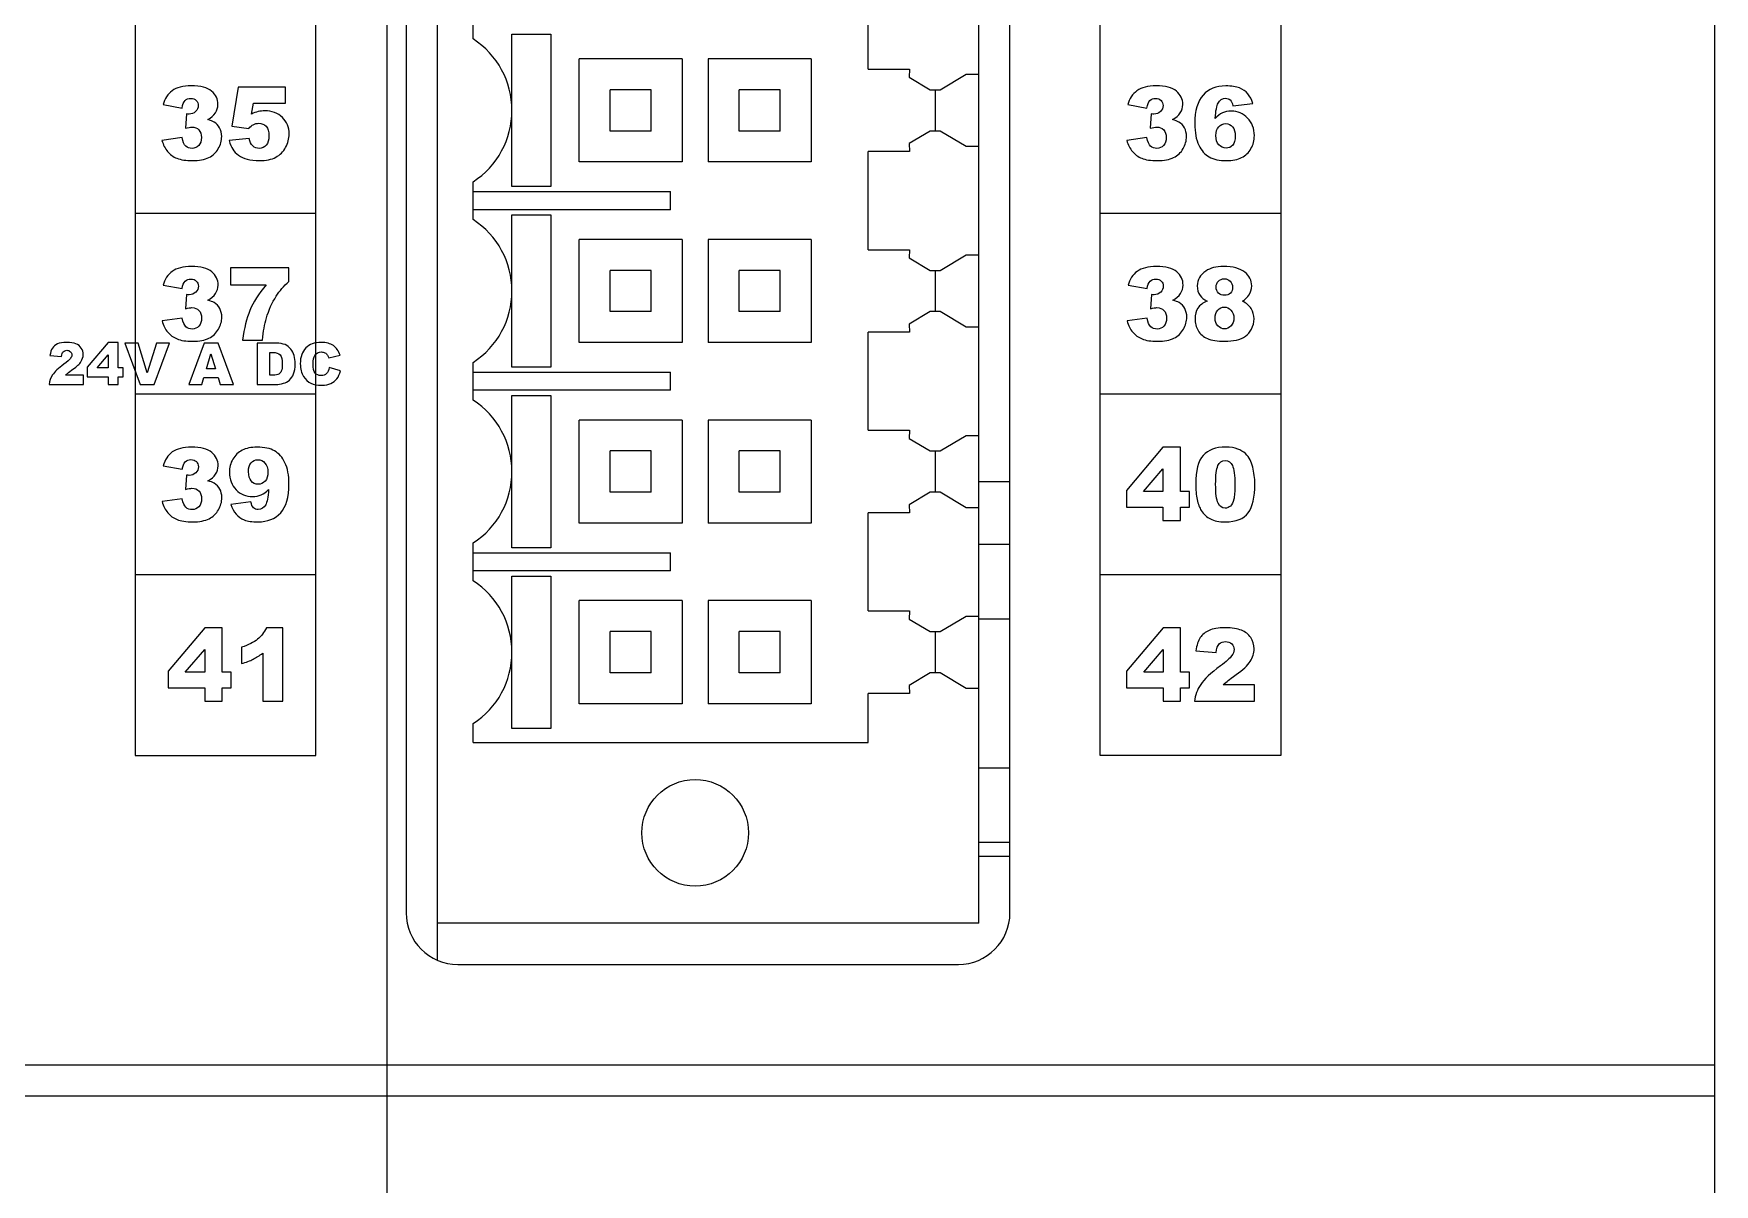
# Model space of a CAD drawing. Header units: millimetres. Extents: x 40 to 426, y -286 to 20.
# Drawn here: x 307.4 to 339.97, y -226.7 to -204.4 of the extents above; entities that cross this region are included whole.
import ezdxf

# ---------------------------------------------------------------- set-up
doc = ezdxf.new("R2010")
doc.units = ezdxf.units.MM
doc.layers.add('03___PRT_ALL_CURVES', color=7, linetype='Continuous')

# ---------------------------------------------------------------- blocks, each defined once
blk = doc.blocks.new('MOD_DIM780')
at = {"linetype": 'Continuous'}
for p, q in [((146.219, 128.861), (146.219, 48.361)), ((156.719, 48.361), (156.719, 128.861)), ((145.619, 128.161), (145.619, 48.561)), ((157.319, 48.561), (157.319, 128.161)), ((140.369, 125.111), (140.369, 51.611)), ((143.869, 51.611), (143.869, 125.111)), ((159.069, 51.611), (159.069, 125.111)), ((162.569, 125.111), (162.569, 51.611)), ((170.969, 124.511), (170.969, 38.611)), ((154.569, 64.911), (154.569, 66.811)), ((146.919, 65.494), (146.919, 66.228)), ((147.669, 65.586), (148.421, 65.586)), ((147.669, 64.115), (147.669, 65.586)), ((148.421, 65.586), (148.421, 62.636)), ((150.969, 65.111), (148.969, 65.111)), ((148.969, 63.111), (148.969, 65.111)), ((150.969, 65.111), (150.969, 63.111)), ((153.469, 65.111), (151.469, 65.111)), ((151.469, 65.111), (151.469, 63.111)), ((153.469, 65.111), (153.469, 63.111)), ((154.569, 64.911), (155.37, 64.911)), ((155.37, 64.911), (155.369, 64.753)), ((142.361, 64.561), (142.238, 63.808)), ((143.284, 64.561), (142.361, 64.561)), ((143.284, 64.25), (143.284, 64.561)), ((150.369, 64.511), (149.569, 64.511)), ((149.569, 63.711), (149.569, 64.511)), ((150.369, 63.711), (150.369, 64.511)), ((152.869, 64.511), (152.069, 64.511)), ((152.069, 63.711), (152.069, 64.511)), ((152.869, 63.711), (152.869, 64.511)), ((155.369, 64.753), (155.772, 64.511)), ((155.772, 64.511), (155.969, 64.511)), ((155.869, 64.511), (155.869, 63.711)), ((155.969, 64.511), (156.469, 64.811)), ((156.469, 64.811), (156.719, 64.811)), ((140.908, 64.222), (141.276, 64.156)), ((142.625, 64.04), (142.659, 64.25)), ((142.659, 64.25), (143.284, 64.25)), ((159.604, 64.222), (159.972, 64.156)), ((161.639, 64.198), (162.025, 64.246)), ((141.36, 64.043), (141.34, 63.765)), ((147.669, 62.636), (147.669, 64.107)), ((160.056, 64.043), (160.036, 63.765)), ((141.276, 63.582), (140.887, 63.53)), ((142.58, 63.567), (142.187, 63.524)), ((142.238, 63.808), (142.569, 63.76)), ((150.369, 63.711), (149.569, 63.711)), ((152.869, 63.711), (152.069, 63.711)), ((155.772, 63.711), (155.369, 63.468)), ((155.969, 63.711), (155.772, 63.711)), ((156.469, 63.41), (155.969, 63.711)), ((159.972, 63.582), (159.583, 63.53)), ((155.37, 63.311), (154.569, 63.311)), ((154.569, 61.411), (154.569, 63.311)), ((155.369, 63.468), (155.37, 63.311)), ((156.719, 63.41), (156.469, 63.41)), ((150.969, 63.111), (148.969, 63.111)), ((153.469, 63.111), (151.469, 63.111)), ((146.919, 61.994), (146.919, 62.728)), ((146.919, 62.536), (150.744, 62.536)), ((148.421, 62.636), (147.669, 62.636)), ((150.744, 62.186), (150.744, 62.536)), ((143.869, 62.111), (140.369, 62.111)), ((150.744, 62.186), (146.919, 62.186)), ((147.669, 62.086), (148.421, 62.086)), ((147.669, 60.615), (147.669, 62.086)), ((148.421, 62.086), (148.421, 59.136)), ((162.569, 62.111), (159.069, 62.111)), ((150.969, 61.611), (148.969, 61.611)), ((148.969, 59.611), (148.969, 61.611)), ((150.969, 61.611), (150.969, 59.611)), ((153.469, 61.611), (151.469, 61.611)), ((151.469, 61.611), (151.469, 59.611)), ((153.469, 61.611), (153.469, 59.611)), ((154.569, 61.411), (155.37, 61.411)), ((155.37, 61.411), (155.369, 61.253)), ((155.369, 61.253), (155.772, 61.011)), ((155.969, 61.011), (156.469, 61.311)), ((156.469, 61.311), (156.719, 61.311)), ((143.348, 61.061), (142.213, 61.061)), ((142.213, 61.061), (142.213, 60.732)), ((143.348, 60.798), (143.348, 61.061)), ((150.369, 61.011), (149.569, 61.011)), ((149.569, 60.211), (149.569, 61.011)), ((150.369, 60.211), (150.369, 61.011)), ((152.869, 61.011), (152.069, 61.011)), ((152.069, 60.211), (152.069, 61.011)), ((152.869, 60.211), (152.869, 61.011)), ((155.772, 61.011), (155.969, 61.011)), ((155.869, 61.011), (155.869, 60.211)), ((140.911, 60.722), (141.279, 60.656)), ((142.213, 60.732), (142.904, 60.732)), ((147.669, 59.136), (147.669, 60.607)), ((159.61, 60.722), (159.978, 60.656)), ((141.363, 60.543), (141.343, 60.265)), ((160.062, 60.543), (160.042, 60.265)), ((141.279, 60.082), (140.89, 60.03)), ((150.369, 60.211), (149.569, 60.211)), ((152.869, 60.211), (152.069, 60.211)), ((155.772, 60.211), (155.369, 59.968)), ((155.369, 59.968), (155.37, 59.811)), ((155.969, 60.211), (155.772, 60.211)), ((156.469, 59.91), (155.969, 60.211)), ((159.978, 60.082), (159.589, 60.03)), ((142.449, 59.661), (142.836, 59.661)), ((150.969, 59.611), (148.969, 59.611)), ((153.469, 59.611), (151.469, 59.611)), ((155.37, 59.811), (154.569, 59.811)), ((154.569, 57.911), (154.569, 59.811)), ((156.719, 59.91), (156.469, 59.91)), ((146.919, 58.494), (146.919, 59.228)), ((146.919, 59.036), (150.744, 59.036)), ((148.421, 59.136), (147.669, 59.136)), ((150.744, 58.686), (150.744, 59.036)), ((150.744, 58.686), (146.919, 58.686)), ((143.869, 58.611), (140.369, 58.611)), ((147.669, 58.586), (148.421, 58.586)), ((147.669, 57.115), (147.669, 58.586)), ((148.421, 58.586), (148.421, 55.636)), ((162.569, 58.611), (159.069, 58.611)), ((150.969, 58.111), (148.969, 58.111)), ((148.969, 56.111), (148.969, 58.111)), ((150.969, 58.111), (150.969, 56.111)), ((153.469, 58.111), (151.469, 58.111)), ((151.469, 58.111), (151.469, 56.111)), ((153.469, 58.111), (153.469, 56.111)), ((154.569, 57.911), (155.37, 57.911)), ((155.37, 57.911), (155.369, 57.753)), ((155.369, 57.753), (155.772, 57.511)), ((155.969, 57.511), (156.469, 57.811)), ((156.469, 57.811), (156.719, 57.811)), ((150.369, 57.511), (149.569, 57.511)), ((149.569, 56.711), (149.569, 57.511)), ((150.369, 56.711), (150.369, 57.511)), ((152.869, 57.511), (152.069, 57.511)), ((152.069, 56.711), (152.069, 57.511)), ((152.869, 56.711), (152.869, 57.511)), ((155.772, 57.511), (155.969, 57.511)), ((155.869, 57.511), (155.869, 56.711)), ((160.283, 57.585), (159.575, 56.742)), ((160.623, 57.585), (160.283, 57.585)), ((160.623, 56.724), (160.623, 57.585)), ((140.912, 57.222), (141.279, 57.156)), ((141.363, 57.043), (141.343, 56.765)), ((147.669, 55.636), (147.669, 57.107)), ((159.908, 56.724), (160.283, 57.164)), ((160.283, 57.164), (160.283, 56.724)), ((150.369, 56.711), (149.569, 56.711)), ((152.869, 56.711), (152.069, 56.711)), ((155.772, 56.711), (155.369, 56.468)), ((155.969, 56.711), (155.772, 56.711)), ((156.469, 56.41), (155.969, 56.711)), ((157.319, 56.911), (156.719, 56.911)), ((159.575, 56.742), (159.575, 56.422)), ((160.283, 56.724), (159.908, 56.724)), ((160.798, 56.724), (160.623, 56.724)), ((160.798, 56.422), (160.798, 56.724)), ((141.279, 56.582), (140.891, 56.53)), ((142.611, 56.524), (142.224, 56.475)), ((155.369, 56.468), (155.37, 56.311)), ((156.719, 56.41), (156.469, 56.41)), ((159.575, 56.422), (160.283, 56.422)), ((160.283, 56.422), (160.283, 56.161)), ((160.623, 56.422), (160.798, 56.422)), ((160.623, 56.161), (160.623, 56.422)), ((150.969, 56.111), (148.969, 56.111)), ((153.469, 56.111), (151.469, 56.111)), ((155.37, 56.311), (154.569, 56.311)), ((154.569, 54.411), (154.569, 56.311)), ((160.283, 56.161), (160.623, 56.161)), ((146.919, 54.994), (146.919, 55.728)), ((157.319, 55.697), (156.719, 55.697)), ((146.919, 55.536), (150.744, 55.536)), ((148.421, 55.636), (147.669, 55.636)), ((150.744, 55.186), (150.744, 55.536)), ((143.869, 55.111), (140.369, 55.111)), ((150.744, 55.186), (146.919, 55.186)), ((147.669, 55.086), (148.421, 55.086)), ((147.669, 53.615), (147.669, 55.086)), ((148.421, 55.086), (148.421, 52.136)), ((162.569, 55.111), (159.069, 55.111)), ((150.969, 54.611), (148.969, 54.611)), ((148.969, 52.611), (148.969, 54.611)), ((150.969, 54.611), (150.969, 52.611)), ((153.469, 54.611), (151.469, 54.611)), ((151.469, 54.611), (151.469, 52.611)), ((153.469, 54.611), (153.469, 52.611)), ((154.569, 54.411), (155.37, 54.411)), ((155.37, 54.411), (155.369, 54.253)), ((141.715, 54.085), (141.006, 53.242)), ((142.054, 54.085), (141.715, 54.085)), ((142.054, 53.224), (142.054, 54.085)), ((143.232, 54.085), (142.91, 54.085)), ((143.232, 52.661), (143.232, 54.085)), ((155.369, 54.253), (155.772, 54.011)), ((155.969, 54.011), (156.469, 54.311)), ((156.469, 54.311), (156.719, 54.311)), ((157.319, 54.254), (156.719, 54.254)), ((160.286, 54.085), (159.578, 53.242)), ((160.625, 54.085), (160.286, 54.085)), ((160.625, 53.224), (160.625, 54.085)), ((150.369, 54.011), (149.569, 54.011)), ((149.569, 53.211), (149.569, 54.011)), ((150.369, 53.211), (150.369, 54.011)), ((152.869, 54.011), (152.069, 54.011)), ((152.069, 53.211), (152.069, 54.011)), ((152.869, 53.211), (152.869, 54.011)), ((155.772, 54.011), (155.969, 54.011)), ((155.869, 54.011), (155.869, 53.211)), ((141.339, 53.224), (141.715, 53.664)), ((141.715, 53.664), (141.715, 53.224)), ((142.43, 53.709), (142.43, 53.39)), ((142.839, 53.594), (142.839, 52.661)), ((147.669, 52.136), (147.669, 53.607)), ((159.911, 53.224), (160.286, 53.664)), ((160.286, 53.664), (160.286, 53.224)), ((160.922, 53.638), (161.312, 53.606)), ((141.006, 53.242), (141.006, 52.922)), ((141.715, 53.224), (141.339, 53.224)), ((142.23, 53.224), (142.054, 53.224)), ((142.23, 52.922), (142.23, 53.224)), ((150.369, 53.211), (149.569, 53.211)), ((152.869, 53.211), (152.069, 53.211)), ((155.772, 53.211), (155.369, 52.968)), ((155.969, 53.211), (155.772, 53.211)), ((156.469, 52.91), (155.969, 53.211)), ((159.578, 53.242), (159.578, 52.922)), ((160.286, 53.224), (159.911, 53.224)), ((160.801, 53.224), (160.625, 53.224)), ((160.801, 52.922), (160.801, 53.224)), ((141.006, 52.922), (141.715, 52.922)), ((141.715, 52.922), (141.715, 52.661)), ((142.054, 52.922), (142.23, 52.922)), ((142.054, 52.661), (142.054, 52.922)), ((155.37, 52.811), (154.569, 52.811)), ((154.569, 51.861), (154.569, 52.811)), ((155.369, 52.968), (155.37, 52.811)), ((156.719, 52.91), (156.469, 52.91)), ((159.578, 52.922), (160.286, 52.922)), ((160.286, 52.922), (160.286, 52.661)), ((160.625, 52.922), (160.801, 52.922)), ((160.625, 52.661), (160.625, 52.922)), ((162.061, 52.978), (161.453, 52.978)), ((162.061, 52.661), (162.061, 52.978)), ((141.715, 52.661), (142.054, 52.661)), ((142.839, 52.661), (143.232, 52.661)), ((150.969, 52.611), (148.969, 52.611)), ((153.469, 52.611), (151.469, 52.611)), ((160.286, 52.661), (160.625, 52.661)), ((160.894, 52.661), (162.061, 52.661)), ((146.919, 51.861), (146.919, 52.228)), ((148.421, 52.136), (147.669, 52.136)), ((146.919, 51.861), (154.569, 51.861)), ((140.369, 51.611), (143.869, 51.611)), ((162.569, 51.611), (159.069, 51.611)), ((157.319, 51.367), (156.719, 51.367)), ((157.319, 49.924), (156.719, 49.924)), ((157.319, 49.654), (156.719, 49.654)), ((156.719, 48.361), (146.219, 48.361)), ((146.219, 48.361), (146.219, 47.645)), ((146.619, 47.561), (156.319, 47.561)), ((170.969, 45.611), (105.469, 45.611)), ((170.969, 45.011), (105.469, 45.011))]:
    blk.add_line(p, q, dxfattribs=at)
blk.add_circle((151.219, 50.111), 1.033, dxfattribs=at)
for centre, radius, start, end in [((146.019, 64.111), 1.65, 303.0557, 56.9443), ((146.019, 60.611), 1.65, 303.0557, 56.9443), ((161.485, 60.708), 1.071, 270.0061, 282.0044), ((146.019, 57.111), 1.65, 303.0557, 56.9443), ((146.019, 53.611), 1.65, 303.0557, 56.9443), ((146.619, 48.561), 1, 180, 270), ((156.319, 48.561), 1, 270, 360)]:
    blk.add_arc(centre, radius, start, end, dxfattribs=at)
for points in [[(141.084, 64.491), (140.997, 64.428), (140.939, 64.338), (140.908, 64.222)], [(141.454, 64.585), (141.294, 64.585), (141.171, 64.553), (141.084, 64.491)], [(141.849, 64.482), (141.768, 64.55), (141.636, 64.585), (141.454, 64.585)], [(159.78, 64.491), (159.693, 64.428), (159.635, 64.338), (159.604, 64.222)], [(160.15, 64.585), (159.99, 64.585), (159.867, 64.553), (159.78, 64.491)], [(160.546, 64.482), (160.464, 64.55), (160.332, 64.585), (160.15, 64.585)], [(161.503, 64.585), (161.314, 64.585), (161.167, 64.525), (161.061, 64.408)], [(161.767, 64.545), (161.702, 64.571), (161.614, 64.585), (161.503, 64.585)], [(161.928, 64.432), (161.885, 64.482), (161.832, 64.52), (161.767, 64.545)], [(141.276, 64.156), (141.286, 64.225), (141.306, 64.273), (141.334, 64.301)], [(141.334, 64.301), (141.363, 64.329), (141.4, 64.343), (141.446, 64.343)], [(141.446, 64.343), (141.49, 64.343), (141.525, 64.33), (141.551, 64.304)], [(141.589, 64.203), (141.589, 64.158), (141.572, 64.119), (141.538, 64.087)], [(141.551, 64.304), (141.576, 64.279), (141.589, 64.245), (141.589, 64.203)], [(141.972, 64.225), (141.972, 64.329), (141.931, 64.414), (141.849, 64.482)], [(141.922, 64.061), (141.955, 64.11), (141.972, 64.164), (141.972, 64.225)], [(159.972, 64.156), (159.982, 64.225), (160.002, 64.273), (160.03, 64.301)], [(160.03, 64.301), (160.059, 64.329), (160.096, 64.343), (160.142, 64.343)], [(160.142, 64.343), (160.186, 64.343), (160.221, 64.33), (160.247, 64.304)], [(160.285, 64.203), (160.285, 64.158), (160.268, 64.119), (160.234, 64.087)], [(160.247, 64.304), (160.272, 64.279), (160.285, 64.245), (160.285, 64.203)], [(160.668, 64.225), (160.668, 64.329), (160.627, 64.414), (160.546, 64.482)], [(160.619, 64.061), (160.651, 64.11), (160.668, 64.164), (160.668, 64.225)], [(161.061, 64.408), (160.954, 64.29), (160.901, 64.105), (160.901, 63.853)], [(161.296, 63.956), (161.307, 64.106), (161.326, 64.204), (161.352, 64.251)], [(161.352, 64.251), (161.386, 64.313), (161.436, 64.346), (161.499, 64.346)], [(161.499, 64.346), (161.534, 64.346), (161.563, 64.334), (161.587, 64.312)], [(161.587, 64.312), (161.611, 64.289), (161.628, 64.251), (161.639, 64.198)], [(162.025, 64.246), (162.002, 64.32), (161.97, 64.383), (161.928, 64.432)], [(141.411, 64.038), (141.398, 64.038), (141.381, 64.039), (141.36, 64.043)], [(141.538, 64.087), (141.503, 64.055), (141.461, 64.038), (141.411, 64.038)], [(141.773, 63.932), (141.839, 63.969), (141.889, 64.012), (141.922, 64.061)], [(141.897, 63.885), (141.868, 63.903), (141.826, 63.919), (141.773, 63.932)], [(142.005, 63.772), (141.979, 63.819), (141.943, 63.857), (141.897, 63.885)], [(142.753, 64.086), (142.711, 64.076), (142.668, 64.06), (142.625, 64.04)], [(142.655, 63.833), (142.689, 63.851), (142.726, 63.861), (142.764, 63.861)], [(142.879, 64.101), (142.837, 64.101), (142.795, 64.096), (142.753, 64.086)], [(142.764, 63.861), (142.823, 63.861), (142.87, 63.841), (142.906, 63.802)], [(143.22, 63.974), (143.132, 64.058), (143.019, 64.101), (142.879, 64.101)], [(143.351, 63.654), (143.351, 63.782), (143.307, 63.889), (143.22, 63.974)], [(160.107, 64.038), (160.094, 64.038), (160.077, 64.039), (160.056, 64.043)], [(160.234, 64.087), (160.199, 64.055), (160.157, 64.038), (160.107, 64.038)], [(160.469, 63.932), (160.536, 63.969), (160.585, 64.012), (160.619, 64.061)], [(160.593, 63.885), (160.564, 63.903), (160.522, 63.919), (160.469, 63.932)], [(160.701, 63.772), (160.675, 63.819), (160.639, 63.857), (160.593, 63.885)], [(160.901, 63.853), (160.901, 63.68), (160.926, 63.542), (160.977, 63.437)], [(161.439, 64.06), (161.389, 64.037), (161.342, 64.003), (161.296, 63.956)], [(161.364, 63.794), (161.4, 63.834), (161.446, 63.854), (161.5, 63.854)], [(161.609, 64.095), (161.544, 64.095), (161.488, 64.083), (161.439, 64.06)], [(161.5, 63.854), (161.553, 63.854), (161.597, 63.833), (161.632, 63.792)], [(161.925, 63.961), (161.839, 64.05), (161.733, 64.095), (161.609, 64.095)], [(162.055, 63.622), (162.055, 63.759), (162.011, 63.871), (161.925, 63.961)], [(140.887, 63.53), (140.912, 63.442), (140.948, 63.37), (140.996, 63.313)], [(141.347, 63.419), (141.314, 63.449), (141.291, 63.504), (141.276, 63.582)], [(141.34, 63.765), (141.393, 63.78), (141.435, 63.788), (141.466, 63.788)], [(141.466, 63.788), (141.523, 63.788), (141.568, 63.77), (141.601, 63.734)], [(141.652, 63.584), (141.652, 63.52), (141.634, 63.469), (141.6, 63.431)], [(141.601, 63.734), (141.635, 63.698), (141.652, 63.649), (141.652, 63.584)], [(141.979, 63.37), (142.022, 63.444), (142.044, 63.523), (142.044, 63.605)], [(142.044, 63.605), (142.044, 63.67), (142.03, 63.725), (142.005, 63.772)], [(142.187, 63.524), (142.206, 63.458), (142.23, 63.403), (142.259, 63.359)], [(142.569, 63.76), (142.6, 63.795), (142.628, 63.82), (142.655, 63.833)], [(142.647, 63.422), (142.612, 63.455), (142.59, 63.504), (142.58, 63.567)], [(142.906, 63.802), (142.941, 63.763), (142.96, 63.702), (142.96, 63.619)], [(142.96, 63.619), (142.96, 63.537), (142.941, 63.476), (142.906, 63.435)], [(143.284, 63.394), (143.328, 63.477), (143.351, 63.564), (143.351, 63.654)], [(159.583, 63.53), (159.608, 63.442), (159.645, 63.37), (159.692, 63.313)], [(160.043, 63.419), (160.01, 63.449), (159.987, 63.504), (159.972, 63.582)], [(160.036, 63.765), (160.09, 63.78), (160.132, 63.788), (160.162, 63.788)], [(160.162, 63.788), (160.22, 63.788), (160.264, 63.77), (160.298, 63.734)], [(160.348, 63.584), (160.348, 63.52), (160.33, 63.469), (160.296, 63.431)], [(160.298, 63.734), (160.331, 63.698), (160.348, 63.649), (160.348, 63.584)], [(160.676, 63.37), (160.718, 63.444), (160.74, 63.523), (160.74, 63.605)], [(160.74, 63.605), (160.74, 63.67), (160.727, 63.725), (160.701, 63.772)], [(161.309, 63.622), (161.309, 63.696), (161.327, 63.754), (161.364, 63.794)], [(161.366, 63.443), (161.328, 63.486), (161.309, 63.546), (161.309, 63.622)], [(161.632, 63.792), (161.668, 63.75), (161.686, 63.69), (161.686, 63.611)], [(161.686, 63.611), (161.686, 63.534), (161.669, 63.476), (161.635, 63.437)], [(161.989, 63.369), (162.033, 63.445), (162.055, 63.529), (162.055, 63.622)], [(140.996, 63.313), (141.044, 63.255), (141.104, 63.211), (141.178, 63.182)], [(141.47, 63.374), (141.42, 63.374), (141.379, 63.388), (141.347, 63.419)], [(141.6, 63.431), (141.565, 63.393), (141.521, 63.374), (141.47, 63.374)], [(141.479, 63.137), (141.609, 63.137), (141.715, 63.158), (141.795, 63.197)], [(141.795, 63.197), (141.876, 63.237), (141.937, 63.295), (141.979, 63.37)], [(142.259, 63.359), (142.287, 63.315), (142.325, 63.275), (142.37, 63.241)], [(142.37, 63.241), (142.416, 63.207), (142.473, 63.18), (142.539, 63.163)], [(142.772, 63.374), (142.724, 63.374), (142.682, 63.39), (142.647, 63.422)], [(142.906, 63.435), (142.871, 63.394), (142.826, 63.374), (142.772, 63.374)], [(142.776, 63.137), (142.904, 63.137), (143.01, 63.159), (143.092, 63.203)], [(143.092, 63.203), (143.174, 63.247), (143.238, 63.31), (143.284, 63.394)], [(159.692, 63.313), (159.74, 63.255), (159.8, 63.211), (159.874, 63.182)], [(160.166, 63.374), (160.116, 63.374), (160.075, 63.388), (160.043, 63.419)], [(160.296, 63.431), (160.262, 63.393), (160.218, 63.374), (160.166, 63.374)], [(160.176, 63.137), (160.305, 63.137), (160.411, 63.158), (160.491, 63.197)], [(160.491, 63.197), (160.572, 63.237), (160.633, 63.295), (160.676, 63.37)], [(160.977, 63.437), (161.027, 63.332), (161.095, 63.256), (161.18, 63.208)], [(161.18, 63.208), (161.264, 63.161), (161.377, 63.137), (161.517, 63.137)], [(161.507, 63.379), (161.451, 63.379), (161.405, 63.4), (161.366, 63.443)], [(161.635, 63.437), (161.6, 63.398), (161.557, 63.379), (161.507, 63.379)], [(161.517, 63.137), (161.634, 63.137), (161.73, 63.157), (161.807, 63.195)], [(161.807, 63.195), (161.885, 63.234), (161.945, 63.292), (161.989, 63.369)], [(141.178, 63.182), (141.251, 63.152), (141.351, 63.137), (141.479, 63.137)], [(142.539, 63.163), (142.604, 63.146), (142.684, 63.137), (142.776, 63.137)], [(159.874, 63.182), (159.947, 63.152), (160.048, 63.137), (160.176, 63.137)], [(141.087, 60.991), (141, 60.928), (140.942, 60.838), (140.911, 60.722)], [(141.456, 61.085), (141.297, 61.085), (141.174, 61.053), (141.087, 60.991)], [(141.852, 60.982), (141.771, 61.05), (141.639, 61.085), (141.456, 61.085)], [(141.975, 60.725), (141.975, 60.829), (141.934, 60.914), (141.852, 60.982)], [(159.786, 60.991), (159.699, 60.928), (159.641, 60.838), (159.61, 60.722)], [(160.156, 61.085), (159.996, 61.085), (159.873, 61.053), (159.786, 60.991)], [(160.551, 60.982), (160.47, 61.05), (160.338, 61.085), (160.156, 61.085)], [(160.674, 60.725), (160.674, 60.829), (160.633, 60.914), (160.551, 60.982)], [(161.113, 60.998), (161.003, 60.924), (160.948, 60.828), (160.948, 60.711)], [(161.454, 61.085), (161.313, 61.085), (161.199, 61.056), (161.113, 60.998)], [(161.869, 60.977), (161.779, 61.048), (161.641, 61.085), (161.454, 61.085)], [(162.003, 60.708), (162.003, 60.816), (161.959, 60.906), (161.869, 60.977)], [(141.279, 60.656), (141.288, 60.725), (141.308, 60.773), (141.337, 60.801)], [(141.337, 60.801), (141.366, 60.829), (141.403, 60.843), (141.449, 60.843)], [(141.541, 60.587), (141.506, 60.555), (141.464, 60.538), (141.414, 60.538)], [(141.449, 60.843), (141.493, 60.843), (141.528, 60.83), (141.553, 60.804)], [(141.592, 60.703), (141.592, 60.658), (141.575, 60.619), (141.541, 60.587)], [(141.553, 60.804), (141.579, 60.779), (141.592, 60.745), (141.592, 60.703)], [(141.925, 60.561), (141.958, 60.61), (141.975, 60.664), (141.975, 60.725)], [(142.904, 60.732), (142.762, 60.556), (142.658, 60.39), (142.592, 60.236)], [(143.101, 60.509), (143.167, 60.612), (143.249, 60.708), (143.348, 60.798)], [(159.978, 60.656), (159.987, 60.725), (160.007, 60.773), (160.036, 60.801)], [(160.036, 60.801), (160.065, 60.829), (160.102, 60.843), (160.148, 60.843)], [(160.24, 60.587), (160.205, 60.555), (160.163, 60.538), (160.113, 60.538)], [(160.148, 60.843), (160.192, 60.843), (160.227, 60.83), (160.252, 60.804)], [(160.291, 60.703), (160.291, 60.658), (160.274, 60.619), (160.24, 60.587)], [(160.252, 60.804), (160.278, 60.779), (160.291, 60.745), (160.291, 60.703)], [(160.624, 60.561), (160.657, 60.61), (160.674, 60.664), (160.674, 60.725)], [(160.948, 60.711), (160.948, 60.64), (160.967, 60.577), (161.005, 60.522)], [(161.314, 60.688), (161.314, 60.735), (161.328, 60.773), (161.358, 60.803)], [(161.359, 60.571), (161.328, 60.6), (161.314, 60.64), (161.314, 60.688)], [(161.358, 60.803), (161.387, 60.832), (161.426, 60.848), (161.473, 60.848)], [(161.473, 60.848), (161.519, 60.848), (161.557, 60.832), (161.588, 60.802)], [(161.588, 60.802), (161.618, 60.771), (161.633, 60.732), (161.633, 60.684)], [(161.633, 60.684), (161.633, 60.638), (161.619, 60.599), (161.59, 60.571)], [(161.95, 60.532), (161.985, 60.586), (162.003, 60.645), (162.003, 60.708)], [(141.343, 60.265), (141.396, 60.28), (141.438, 60.288), (141.469, 60.288)], [(141.414, 60.538), (141.401, 60.538), (141.384, 60.539), (141.363, 60.543)], [(141.469, 60.288), (141.526, 60.288), (141.571, 60.27), (141.604, 60.234)], [(141.775, 60.432), (141.842, 60.469), (141.892, 60.512), (141.925, 60.561)], [(141.899, 60.385), (141.871, 60.403), (141.829, 60.419), (141.775, 60.432)], [(142.007, 60.272), (141.982, 60.319), (141.945, 60.357), (141.899, 60.385)], [(142.047, 60.105), (142.047, 60.17), (142.033, 60.225), (142.007, 60.272)], [(142.91, 60.088), (142.957, 60.242), (143.021, 60.383), (143.101, 60.509)], [(160.042, 60.265), (160.095, 60.28), (160.137, 60.288), (160.168, 60.288)], [(160.113, 60.538), (160.1, 60.538), (160.083, 60.539), (160.062, 60.543)], [(160.168, 60.288), (160.225, 60.288), (160.27, 60.27), (160.303, 60.234)], [(160.474, 60.432), (160.541, 60.469), (160.591, 60.512), (160.624, 60.561)], [(160.598, 60.385), (160.57, 60.403), (160.528, 60.419), (160.474, 60.432)], [(160.707, 60.272), (160.681, 60.319), (160.644, 60.357), (160.598, 60.385)], [(160.746, 60.105), (160.746, 60.17), (160.732, 60.225), (160.707, 60.272)], [(160.962, 60.28), (160.924, 60.223), (160.905, 60.154), (160.905, 60.072)], [(161.139, 60.413), (161.059, 60.382), (161.001, 60.338), (160.962, 60.28)], [(161.005, 60.522), (161.033, 60.482), (161.078, 60.446), (161.139, 60.413)], [(161.346, 60.24), (161.383, 60.279), (161.425, 60.298), (161.473, 60.298)], [(161.48, 60.527), (161.429, 60.527), (161.389, 60.541), (161.359, 60.571)], [(161.473, 60.298), (161.522, 60.298), (161.565, 60.278), (161.602, 60.238)], [(161.59, 60.571), (161.561, 60.541), (161.524, 60.527), (161.48, 60.527)], [(161.824, 60.413), (161.881, 60.451), (161.923, 60.491), (161.95, 60.532)], [(161.993, 60.269), (161.956, 60.328), (161.899, 60.377), (161.824, 60.413)], [(162.049, 60.07), (162.049, 60.143), (162.03, 60.209), (161.993, 60.269)], [(140.89, 60.03), (140.915, 59.942), (140.951, 59.87), (140.999, 59.813)], [(141.35, 59.919), (141.317, 59.949), (141.294, 60.004), (141.279, 60.082)], [(141.603, 59.931), (141.568, 59.893), (141.524, 59.874), (141.473, 59.874)], [(141.655, 60.084), (141.655, 60.02), (141.637, 59.969), (141.603, 59.931)], [(141.604, 60.234), (141.638, 60.198), (141.655, 60.149), (141.655, 60.084)], [(141.982, 59.87), (142.025, 59.944), (142.047, 60.023), (142.047, 60.105)], [(142.592, 60.236), (142.527, 60.081), (142.479, 59.889), (142.449, 59.661)], [(142.836, 59.661), (142.849, 59.825), (142.874, 59.967), (142.91, 60.088)], [(159.589, 60.03), (159.614, 59.942), (159.65, 59.87), (159.698, 59.813)], [(160.049, 59.919), (160.016, 59.949), (159.993, 60.004), (159.978, 60.082)], [(160.302, 59.931), (160.267, 59.893), (160.223, 59.874), (160.172, 59.874)], [(160.354, 60.084), (160.354, 60.02), (160.336, 59.969), (160.302, 59.931)], [(160.303, 60.234), (160.337, 60.198), (160.354, 60.149), (160.354, 60.084)], [(160.681, 59.87), (160.724, 59.944), (160.746, 60.023), (160.746, 60.105)], [(160.905, 60.072), (160.905, 59.988), (160.925, 59.912), (160.966, 59.844)], [(161.293, 60.086), (161.293, 60.151), (161.31, 60.202), (161.346, 60.24)], [(161.349, 59.934), (161.311, 59.973), (161.293, 60.024), (161.293, 60.086)], [(161.478, 59.876), (161.429, 59.876), (161.386, 59.895), (161.349, 59.934)], [(161.603, 59.935), (161.566, 59.895), (161.524, 59.876), (161.478, 59.876)], [(161.602, 60.238), (161.64, 60.198), (161.659, 60.148), (161.659, 60.087)], [(161.659, 60.087), (161.659, 60.025), (161.64, 59.975), (161.603, 59.935)], [(162.001, 59.874), (162.033, 59.935), (162.049, 60), (162.049, 60.07)], [(140.999, 59.813), (141.047, 59.755), (141.107, 59.711), (141.18, 59.682)], [(141.18, 59.682), (141.254, 59.652), (141.354, 59.637), (141.482, 59.637)], [(141.473, 59.874), (141.423, 59.874), (141.382, 59.888), (141.35, 59.919)], [(141.482, 59.637), (141.612, 59.637), (141.718, 59.658), (141.798, 59.697)], [(141.798, 59.697), (141.879, 59.737), (141.94, 59.795), (141.982, 59.87)], [(159.698, 59.813), (159.746, 59.755), (159.806, 59.711), (159.88, 59.682)], [(159.88, 59.682), (159.953, 59.652), (160.053, 59.637), (160.181, 59.637)], [(160.172, 59.874), (160.122, 59.874), (160.081, 59.888), (160.049, 59.919)], [(160.181, 59.637), (160.311, 59.637), (160.417, 59.658), (160.497, 59.697)], [(160.497, 59.697), (160.578, 59.737), (160.639, 59.795), (160.681, 59.87)], [(160.966, 59.844), (161.006, 59.775), (161.067, 59.724), (161.145, 59.689)], [(161.145, 59.689), (161.223, 59.655), (161.336, 59.637), (161.485, 59.637)], [(161.707, 59.66), (161.777, 59.675), (161.835, 59.7), (161.882, 59.733)], [(161.882, 59.733), (161.929, 59.766), (161.968, 59.813), (162.001, 59.874)], [(141.088, 57.491), (141, 57.428), (140.942, 57.338), (140.912, 57.222)], [(141.457, 57.585), (141.297, 57.585), (141.174, 57.553), (141.088, 57.491)], [(141.338, 57.301), (141.366, 57.329), (141.403, 57.343), (141.449, 57.343)], [(141.449, 57.343), (141.493, 57.343), (141.529, 57.33), (141.554, 57.304)], [(141.853, 57.482), (141.771, 57.55), (141.639, 57.585), (141.457, 57.585)], [(141.976, 57.225), (141.976, 57.329), (141.934, 57.414), (141.853, 57.482)], [(142.26, 57.353), (142.216, 57.276), (142.194, 57.191), (142.194, 57.098)], [(142.441, 57.526), (142.364, 57.486), (142.304, 57.429), (142.26, 57.353)], [(142.732, 57.585), (142.615, 57.585), (142.518, 57.565), (142.441, 57.526)], [(142.615, 57.284), (142.649, 57.322), (142.692, 57.342), (142.743, 57.342)], [(143.069, 57.512), (142.984, 57.56), (142.871, 57.585), (142.732, 57.585)], [(142.743, 57.342), (142.798, 57.342), (142.845, 57.32), (142.883, 57.277)], [(143.271, 57.283), (143.221, 57.388), (143.153, 57.464), (143.069, 57.512)], [(161.063, 57.425), (160.967, 57.318), (160.92, 57.132), (160.92, 56.866)], [(161.501, 57.585), (161.304, 57.585), (161.158, 57.531), (161.063, 57.425)], [(161.348, 57.227), (161.377, 57.292), (161.423, 57.326), (161.488, 57.326)], [(161.488, 57.326), (161.551, 57.326), (161.598, 57.293), (161.629, 57.229)], [(161.733, 57.549), (161.672, 57.572), (161.595, 57.585), (161.501, 57.585)], [(161.881, 57.459), (161.843, 57.496), (161.793, 57.526), (161.733, 57.549)], [(161.971, 57.341), (161.949, 57.382), (161.919, 57.421), (161.881, 57.459)], [(162.024, 57.198), (162.011, 57.252), (161.993, 57.3), (161.971, 57.341)], [(141.279, 57.156), (141.289, 57.225), (141.309, 57.273), (141.338, 57.301)], [(141.414, 57.038), (141.402, 57.038), (141.384, 57.039), (141.363, 57.043)], [(141.541, 57.087), (141.507, 57.055), (141.465, 57.038), (141.414, 57.038)], [(141.593, 57.203), (141.593, 57.158), (141.575, 57.119), (141.541, 57.087)], [(141.554, 57.304), (141.579, 57.279), (141.593, 57.245), (141.593, 57.203)], [(141.776, 56.932), (141.843, 56.969), (141.892, 57.012), (141.926, 57.061)], [(141.926, 57.061), (141.958, 57.11), (141.976, 57.164), (141.976, 57.225)], [(142.194, 57.098), (142.194, 56.962), (142.237, 56.849), (142.323, 56.76)], [(142.564, 57.109), (142.564, 57.186), (142.58, 57.245), (142.615, 57.284)], [(142.616, 56.929), (142.581, 56.971), (142.564, 57.031), (142.564, 57.109)], [(142.883, 57.277), (142.921, 57.234), (142.94, 57.175), (142.94, 57.099)], [(142.94, 57.099), (142.94, 57.025), (142.922, 56.968), (142.886, 56.928)], [(143.348, 56.868), (143.348, 57.04), (143.322, 57.178), (143.271, 57.283)], [(161.305, 56.865), (161.305, 57.041), (161.32, 57.162), (161.348, 57.227)], [(161.629, 57.229), (161.661, 57.165), (161.677, 57.04), (161.677, 56.855)], [(162.064, 56.871), (162.064, 56.984), (162.05, 57.093), (162.024, 57.198)], [(141.343, 56.765), (141.397, 56.78), (141.439, 56.788), (141.469, 56.788)], [(141.469, 56.788), (141.527, 56.788), (141.572, 56.77), (141.605, 56.734)], [(141.605, 56.734), (141.638, 56.698), (141.656, 56.649), (141.656, 56.584)], [(141.9, 56.885), (141.871, 56.903), (141.829, 56.919), (141.776, 56.932)], [(142.008, 56.772), (141.982, 56.819), (141.946, 56.857), (141.9, 56.885)], [(142.047, 56.605), (142.047, 56.67), (142.034, 56.725), (142.008, 56.772)], [(142.323, 56.76), (142.409, 56.671), (142.515, 56.627), (142.641, 56.627)], [(142.749, 56.867), (142.696, 56.867), (142.652, 56.887), (142.616, 56.929)], [(142.886, 56.928), (142.849, 56.887), (142.803, 56.867), (142.749, 56.867)], [(142.811, 56.66), (142.86, 56.682), (142.908, 56.717), (142.954, 56.765)], [(142.954, 56.765), (142.941, 56.614), (142.922, 56.516), (142.897, 56.47)], [(143.188, 56.313), (143.294, 56.43), (143.348, 56.615), (143.348, 56.868)], [(160.92, 56.866), (160.92, 56.758), (160.928, 56.659), (160.947, 56.569)], [(161.352, 56.5), (161.321, 56.565), (161.305, 56.687), (161.305, 56.865)], [(161.677, 56.855), (161.677, 56.728), (161.669, 56.634), (161.656, 56.575)], [(161.935, 56.313), (162.021, 56.431), (162.064, 56.617), (162.064, 56.871)], [(140.891, 56.53), (140.915, 56.442), (140.952, 56.37), (141, 56.313)], [(141.35, 56.419), (141.318, 56.449), (141.295, 56.504), (141.279, 56.582)], [(141.473, 56.374), (141.424, 56.374), (141.382, 56.388), (141.35, 56.419)], [(141.603, 56.431), (141.569, 56.393), (141.525, 56.374), (141.473, 56.374)], [(141.656, 56.584), (141.656, 56.52), (141.637, 56.469), (141.603, 56.431)], [(141.799, 56.197), (141.879, 56.237), (141.94, 56.295), (141.983, 56.37)], [(141.983, 56.37), (142.025, 56.444), (142.047, 56.523), (142.047, 56.605)], [(142.224, 56.475), (142.247, 56.4), (142.279, 56.338), (142.322, 56.288)], [(142.662, 56.408), (142.637, 56.431), (142.62, 56.469), (142.611, 56.524)], [(142.641, 56.627), (142.705, 56.627), (142.761, 56.637), (142.811, 56.66)], [(142.751, 56.376), (142.716, 56.376), (142.686, 56.386), (142.662, 56.408)], [(142.897, 56.47), (142.862, 56.407), (142.813, 56.376), (142.751, 56.376)], [(160.947, 56.569), (160.966, 56.48), (160.992, 56.41), (161.026, 56.358)], [(161.026, 56.358), (161.072, 56.286), (161.132, 56.23), (161.205, 56.193)], [(161.49, 56.402), (161.429, 56.402), (161.384, 56.435), (161.352, 56.5)], [(161.592, 56.443), (161.563, 56.416), (161.529, 56.402), (161.49, 56.402)], [(161.656, 56.575), (161.642, 56.515), (161.62, 56.471), (161.592, 56.443)], [(141, 56.313), (141.047, 56.255), (141.107, 56.211), (141.181, 56.182)], [(141.181, 56.182), (141.254, 56.152), (141.355, 56.137), (141.483, 56.137)], [(141.483, 56.137), (141.613, 56.137), (141.719, 56.158), (141.799, 56.197)], [(142.322, 56.288), (142.364, 56.239), (142.418, 56.201), (142.483, 56.175)], [(142.483, 56.175), (142.547, 56.15), (142.634, 56.137), (142.746, 56.137)], [(142.746, 56.137), (142.934, 56.137), (143.081, 56.195), (143.188, 56.313)], [(161.205, 56.193), (161.278, 56.156), (161.372, 56.137), (161.491, 56.137)], [(161.491, 56.137), (161.701, 56.137), (161.849, 56.195), (161.935, 56.313)], [(142.91, 54.085), (142.868, 53.997), (142.811, 53.922), (142.739, 53.863)], [(161.487, 54.085), (161.355, 54.085), (161.253, 54.067), (161.178, 54.035)], [(161.806, 54.037), (161.729, 54.068), (161.623, 54.085), (161.487, 54.085)], [(142.739, 53.863), (142.665, 53.803), (142.562, 53.751), (142.43, 53.709)], [(161.006, 53.894), (160.965, 53.832), (160.938, 53.747), (160.922, 53.638)], [(161.178, 54.035), (161.104, 54.002), (161.047, 53.955), (161.006, 53.894)], [(161.312, 53.606), (161.323, 53.684), (161.344, 53.74), (161.375, 53.771)], [(161.375, 53.771), (161.407, 53.802), (161.448, 53.818), (161.497, 53.818)], [(161.497, 53.818), (161.545, 53.818), (161.584, 53.803), (161.616, 53.772)], [(161.616, 53.772), (161.647, 53.742), (161.663, 53.705), (161.663, 53.663)], [(161.985, 53.894), (161.941, 53.959), (161.882, 54.006), (161.806, 54.037)], [(162.051, 53.677), (162.051, 53.757), (162.029, 53.829), (161.985, 53.894)], [(142.43, 53.39), (142.52, 53.417), (142.594, 53.446), (142.654, 53.476)], [(142.654, 53.476), (142.713, 53.506), (142.775, 53.545), (142.839, 53.594)], [(161.615, 53.539), (161.583, 53.494), (161.511, 53.429), (161.397, 53.345)], [(161.663, 53.663), (161.663, 53.623), (161.647, 53.582), (161.615, 53.539)], [(161.703, 53.177), (161.835, 53.269), (161.926, 53.354), (161.976, 53.432)], [(161.976, 53.432), (162.025, 53.51), (162.051, 53.591), (162.051, 53.677)], [(161.397, 53.345), (161.21, 53.207), (161.083, 53.087), (161.015, 52.985)], [(161.546, 53.062), (161.573, 53.084), (161.625, 53.122), (161.703, 53.177)], [(161.015, 52.985), (160.947, 52.884), (160.907, 52.775), (160.894, 52.661)], [(161.453, 52.978), (161.489, 53.012), (161.519, 53.041), (161.546, 53.062)]]:
    blk.add_open_spline(points, degree=3, dxfattribs=at)
blk = doc.blocks.new('MOD_PWR750')
at = {"color": 7, "linetype": 'Continuous'}
blk.add_line((32.25, 6), (32.25, 124), dxfattribs=at)
at = {"layer": '03___PRT_ALL_CURVES', "color": 4, "linetype": 'Continuous'}
for p, q in [((26.844, 59.614), (26.439, 59.132)), ((27.038, 59.614), (26.844, 59.614)), ((27.038, 59.122), (27.038, 59.614)), ((25.716, 59.358), (25.939, 59.34)), ((26.629, 59.122), (26.844, 59.374)), ((26.844, 59.374), (26.844, 59.122)), ((27.423, 59.6), (27.165, 59.6)), ((27.165, 59.6), (27.466, 58.8)), ((27.603, 59.024), (27.423, 59.6)), ((27.781, 59.6), (27.603, 59.024)), ((27.734, 58.8), (28.032, 59.6)), ((28.032, 59.6), (27.781, 59.6)), ((28.706, 59.6), (28.405, 58.8)), ((28.975, 59.6), (28.706, 59.6)), ((28.75, 59.105), (28.837, 59.393)), ((28.837, 59.393), (28.926, 59.105)), ((29.276, 58.8), (28.975, 59.6)), ((30.098, 59.6), (29.731, 59.6)), ((29.731, 59.6), (29.731, 58.8)), ((29.978, 59.419), (30.039, 59.419)), ((29.978, 58.982), (29.978, 59.419)), ((31.096, 59.37), (31.12, 59.316)), ((31.12, 59.316), (31.338, 59.365)), ((26.02, 58.981), (26.073, 59.03)), ((26.367, 58.981), (26.02, 58.981)), ((26.073, 59.03), (26.163, 59.095)), ((26.367, 58.8), (26.367, 58.981)), ((26.439, 59.132), (26.439, 58.95)), ((26.844, 59.122), (26.629, 59.122)), ((27.138, 59.122), (27.038, 59.122)), ((27.138, 58.95), (27.138, 59.122)), ((28.926, 59.105), (28.75, 59.105)), ((30.038, 58.982), (29.978, 58.982)), ((31.346, 59.062), (31.129, 59.127)), ((25.7, 58.8), (26.367, 58.8)), ((26.439, 58.95), (26.844, 58.95)), ((26.844, 58.95), (26.844, 58.8)), ((26.844, 58.8), (27.038, 58.8)), ((27.038, 58.95), (27.138, 58.95)), ((27.038, 58.8), (27.038, 58.95)), ((27.466, 58.8), (27.734, 58.8)), ((28.405, 58.8), (28.657, 58.8)), ((28.657, 58.8), (28.696, 58.932)), ((28.696, 58.932), (28.977, 58.932)), ((28.977, 58.932), (29.017, 58.8)), ((29.017, 58.8), (29.276, 58.8)), ((29.731, 58.8), (30.098, 58.8))]:
    blk.add_line(p, q, dxfattribs=at)
for points in [[(26.039, 59.614), (25.964, 59.614), (25.905, 59.604), (25.863, 59.585)], [(26.221, 59.587), (26.177, 59.604), (26.117, 59.614), (26.039, 59.614)], [(30.972, 59.614), (30.843, 59.614), (30.743, 59.578), (30.673, 59.507)], [(31.209, 59.552), (31.152, 59.593), (31.072, 59.614), (30.972, 59.614)], [(25.764, 59.505), (25.741, 59.47), (25.725, 59.42), (25.716, 59.358)], [(25.863, 59.585), (25.82, 59.567), (25.787, 59.539), (25.764, 59.505)], [(25.939, 59.34), (25.945, 59.385), (25.957, 59.417), (25.975, 59.435)], [(25.975, 59.435), (25.993, 59.452), (26.017, 59.461), (26.045, 59.461)], [(26.112, 59.302), (26.094, 59.276), (26.053, 59.239), (25.988, 59.191)], [(26.045, 59.461), (26.072, 59.461), (26.095, 59.453), (26.113, 59.435)], [(26.14, 59.373), (26.14, 59.35), (26.131, 59.327), (26.112, 59.302)], [(26.113, 59.435), (26.131, 59.418), (26.14, 59.397), (26.14, 59.373)], [(26.324, 59.505), (26.299, 59.542), (26.265, 59.569), (26.221, 59.587)], [(26.318, 59.241), (26.347, 59.285), (26.361, 59.332), (26.361, 59.381)], [(26.361, 59.381), (26.361, 59.426), (26.349, 59.467), (26.324, 59.505)], [(30.039, 59.419), (30.103, 59.419), (30.149, 59.403), (30.177, 59.372)], [(30.273, 59.571), (30.228, 59.59), (30.17, 59.6), (30.098, 59.6)], [(30.177, 59.372), (30.204, 59.34), (30.218, 59.282), (30.218, 59.198)], [(30.383, 59.486), (30.354, 59.523), (30.318, 59.551), (30.273, 59.571)], [(30.447, 59.358), (30.434, 59.406), (30.413, 59.449), (30.383, 59.486)], [(30.467, 59.203), (30.467, 59.257), (30.46, 59.309), (30.447, 59.358)], [(30.673, 59.507), (30.603, 59.436), (30.568, 59.334), (30.568, 59.202)], [(30.815, 59.203), (30.815, 59.275), (30.826, 59.327), (30.849, 59.361)], [(30.849, 59.361), (30.879, 59.406), (30.922, 59.429), (30.978, 59.429)], [(30.978, 59.429), (31.003, 59.429), (31.025, 59.423), (31.045, 59.413)], [(31.045, 59.413), (31.065, 59.403), (31.082, 59.388), (31.096, 59.37)], [(31.338, 59.365), (31.31, 59.449), (31.267, 59.512), (31.209, 59.552)], [(25.769, 58.986), (25.731, 58.928), (25.708, 58.865), (25.7, 58.8)], [(25.988, 59.191), (25.881, 59.112), (25.808, 59.043), (25.769, 58.986)], [(26.163, 59.095), (26.238, 59.148), (26.29, 59.196), (26.318, 59.241)], [(30.149, 58.999), (30.127, 58.987), (30.09, 58.982), (30.038, 58.982)], [(30.2, 59.059), (30.187, 59.03), (30.17, 59.01), (30.149, 58.999)], [(30.218, 59.198), (30.218, 59.133), (30.212, 59.087), (30.2, 59.059)], [(30.356, 58.885), (30.391, 58.917), (30.418, 58.957), (30.437, 59.004)], [(30.437, 59.004), (30.457, 59.05), (30.467, 59.117), (30.467, 59.203)], [(30.568, 59.202), (30.568, 59.102), (30.587, 59.021), (30.628, 58.957)], [(30.628, 58.957), (30.668, 58.894), (30.715, 58.849), (30.77, 58.824)], [(30.856, 59.021), (30.829, 59.054), (30.815, 59.115), (30.815, 59.203)], [(30.969, 58.972), (30.92, 58.972), (30.883, 58.988), (30.856, 59.021)], [(31.076, 59.012), (31.052, 58.985), (31.016, 58.972), (30.969, 58.972)], [(31.129, 59.127), (31.118, 59.077), (31.1, 59.038), (31.076, 59.012)], [(31.277, 58.91), (31.308, 58.95), (31.331, 59.001), (31.346, 59.062)], [(30.098, 58.8), (30.141, 58.8), (30.191, 58.807), (30.245, 58.822)], [(30.245, 58.822), (30.284, 58.832), (30.322, 58.853), (30.356, 58.885)], [(30.77, 58.824), (30.825, 58.799), (30.896, 58.786), (30.983, 58.786)], [(30.983, 58.786), (31.055, 58.786), (31.114, 58.797), (31.16, 58.817)], [(31.16, 58.817), (31.207, 58.838), (31.245, 58.869), (31.277, 58.91)]]:
    blk.add_open_spline(points, degree=3, dxfattribs=at)

msp = doc.modelspace()

# ---------------------------------------------------------------- block references
for name, p in [('MOD_DIM780', (169, -270)), ('MOD_PWR750', (282, -270))]:
    msp.add_blockref(name, p)

doc.saveas('drawing.dxf')
